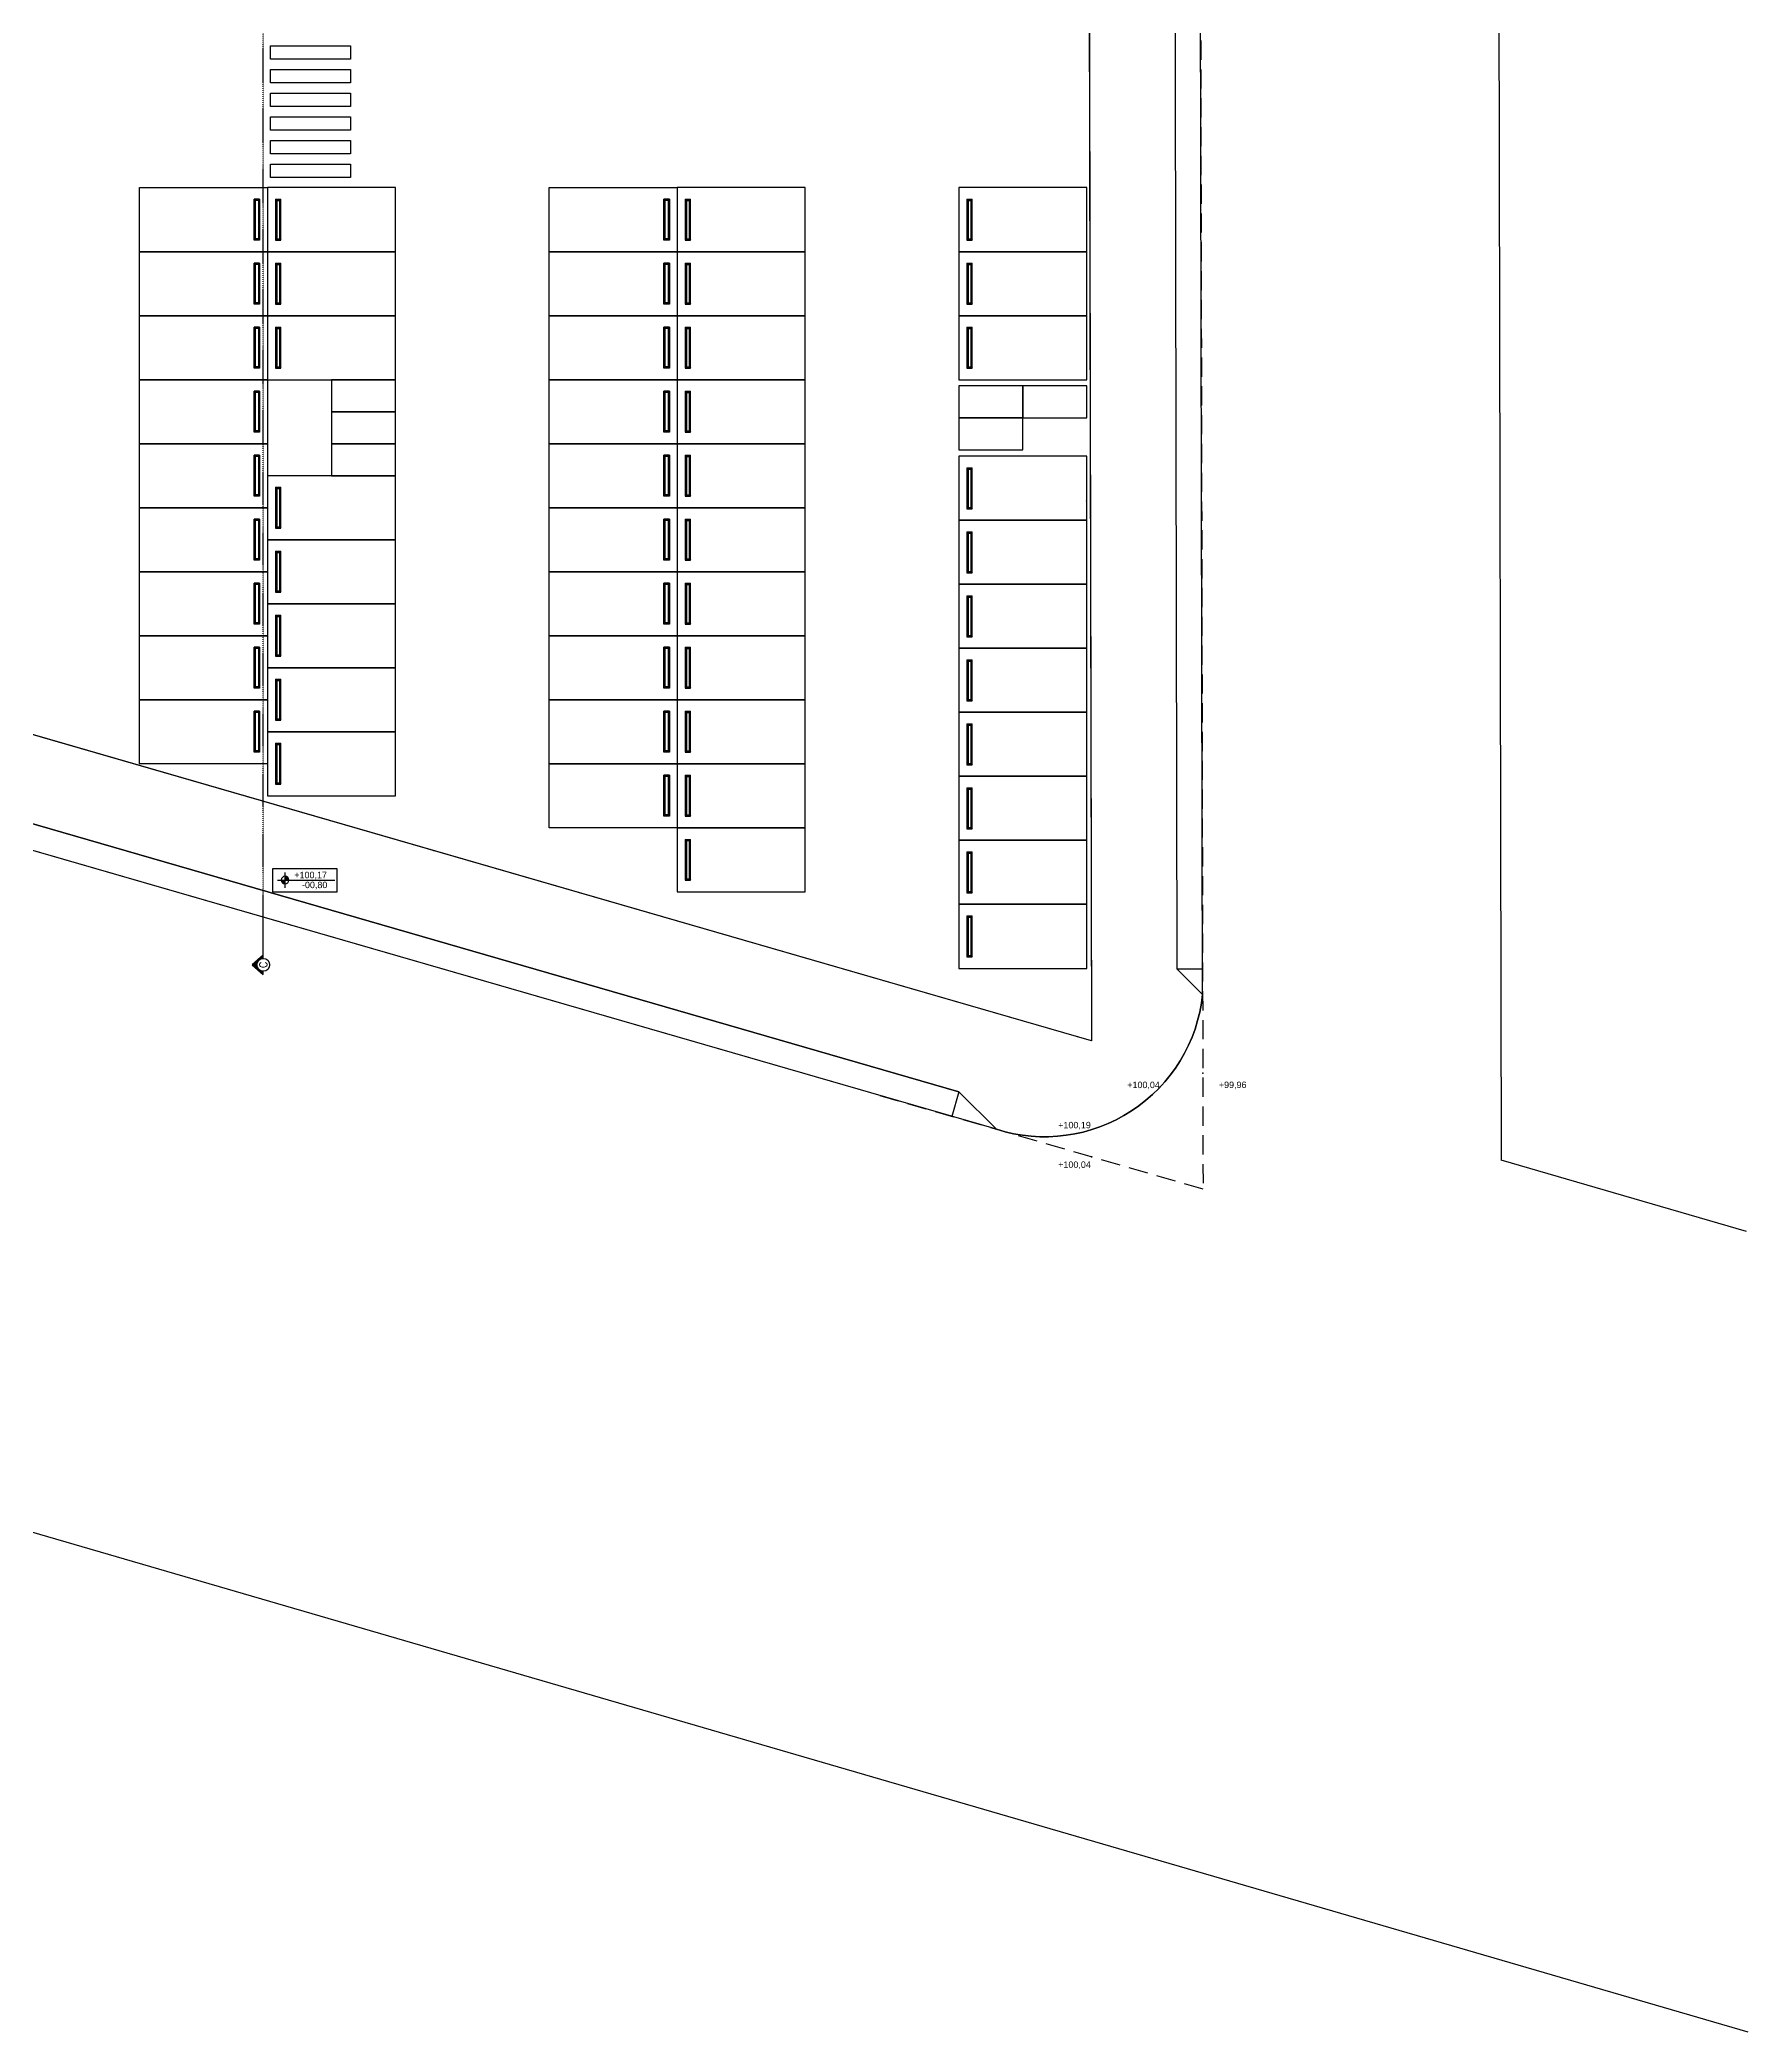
# Model space of a CAD drawing. Header units: millimetres. Extents: x 2698011 to 2856548, y 1019778 to 1210064.
# Drawn here: x 2786447 to 2853165, y 1033210 to 1111016 of the extents above; entities that cross this region are included whole.
import ezdxf
from ezdxf.enums import TextEntityAlignment as Align

# ---------------------------------------------------------------- set-up
doc = ezdxf.new("R2010")
doc.units = ezdxf.units.MM
doc.linetypes.add('DASHDOT2', pattern=[0.5, 0.25, -0.125, 0, -0.125])
doc.linetypes.add('HIDDEN', pattern=[0.375, 0.25, -0.125])
for name, color, linetype in [('.corte', 9, 'Continuous'), ('.signos y marcas', 9, 'Continuous'), ('Arq. Estacionamiento', 9, 'Continuous'), ('Arq. Niveles', 9, 'Continuous'), ('Capa PISOS', 9, 'Continuous'), ('LOTES', 9, 'Continuous'), ('piso', 9, 'Continuous'), ('Punto Cota', 9, 'Continuous')]:
    doc.layers.add(name, color=color, linetype=linetype)
doc.styles.add('BGOTHL', font='romans.shx')
doc.styles.add('Estilo1', font='simplex.shx', dxfattribs={"height": 0.15})

# ---------------------------------------------------------------- blocks, each defined once
blk = doc.blocks.new('A$C1FB93DB3')
at = {"layer": 'LOTES', "ltscale": 3}
for p, q in [((0, 0), (101.705, -9.696)), ((105.409, -0.432), (101.705, -9.696)), ((136.533, -3.399), (81.098, -142.019)), ((-5.115, -15.585), (95.514, -25.178)), ((95.514, -25.178), (62.542, -108.061))]:
    blk.add_line(p, q, dxfattribs=at)
at = {"layer": 'LOTES', "linetype": 'HIDDEN', "ltscale": 3}
for p, q in [((-9.024, -10.843), (101.699, -21.398)), ((101.699, -21.398), (65.376, -112.707))]:
    blk.add_line(p, q, dxfattribs=at)
blk = doc.blocks.new('*X97')
at = {"color": 0}
for p, q in [((-0.725, 0), (-0.725, 0.002)), ((-0.713, 0), (-0.713, 0.016)), ((-0.7, 0), (-0.7, 0.03)), ((-0.688, 0), (-0.688, 0.045)), ((-0.675, 0), (-0.675, 0.059)), ((-0.663, 0), (-0.663, 0.073)), ((-0.65, 0), (-0.65, 0.088)), ((-0.638, 0), (-0.638, 0.102)), ((-0.625, 0), (-0.625, 0.116)), ((-0.613, 0), (-0.613, 0.13)), ((-0.6, 0), (-0.6, 0.145)), ((-0.588, 0.078), (-0.588, 0.159)), ((-0.575, 0.109), (-0.575, 0.173)), ((-0.563, 0.132), (-0.563, 0.188)), ((-0.55, 0.15), (-0.55, 0.202)), ((-0.538, 0.165), (-0.538, 0.216)), ((-0.525, 0.179), (-0.525, 0.23)), ((-0.513, 0.19), (-0.513, 0.245)), ((-0.5, 0.2), (-0.5, 0.259)), ((-0.488, 0.209), (-0.488, 0.273)), ((-0.475, 0.217), (-0.475, 0.288)), ((-0.463, 0.223), (-0.463, 0.302)), ((-0.45, 0.229), (-0.45, 0.316)), ((-0.438, 0.234), (-0.438, 0.33)), ((-0.425, 0.238), (-0.425, 0.345)), ((-0.413, 0.242), (-0.413, 0.359)), ((-0.4, 0.245), (-0.4, 0.373)), ((-0.388, 0.247), (-0.388, 0.388)), ((-0.375, 0.249), (-0.375, 0.402)), ((-0.362, 0.25), (-0.362, 0.416)), ((-0.35, 0.25), (-0.35, 0.43)), ((-0.338, 0.25), (-0.338, 0.416)), ((-0.325, 0.249), (-0.325, 0.402)), ((-0.312, 0.247), (-0.312, 0.388)), ((-0.3, 0.245), (-0.3, 0.373)), ((-0.287, 0.242), (-0.287, 0.359)), ((-0.275, 0.238), (-0.275, 0.345)), ((-0.263, 0.234), (-0.263, 0.33)), ((-0.25, 0.229), (-0.25, 0.316)), ((-0.237, 0.223), (-0.237, 0.302)), ((-0.225, 0.217), (-0.225, 0.288)), ((-0.212, 0.209), (-0.212, 0.273)), ((-0.2, 0.2), (-0.2, 0.259)), ((-0.188, 0.19), (-0.188, 0.245)), ((-0.175, 0.179), (-0.175, 0.23)), ((-0.163, 0.165), (-0.163, 0.216)), ((-0.15, 0.15), (-0.15, 0.202)), ((-0.138, 0.132), (-0.138, 0.188)), ((-0.125, 0.109), (-0.125, 0.173)), ((-0.113, 0.078), (-0.113, 0.159)), ((-0.1, 0), (-0.1, 0.145)), ((-0.087, 0), (-0.087, 0.13)), ((-0.075, 0), (-0.075, 0.116)), ((-0.062, 0), (-0.062, 0.102)), ((-0.05, 0), (-0.05, 0.088)), ((-0.037, 0), (-0.037, 0.073)), ((-0.025, 0), (-0.025, 0.059)), ((-0.013, 0), (-0.013, 0.045)), ((0, 0), (0, 0.03)), ((0.013, 0), (0.013, 0.016)), ((0.025, 0), (0.025, 0.002))]:
    blk.add_line(p, q, dxfattribs=at)
blk = doc.blocks.new('CRT-DIRD')
at = {"color": 4}
for p, q in [((0.35, 0.43), (-0.027, 0)), ((-0.027, 0), (0.1, 0)), ((0.727, 0), (0.35, 0.43)), ((0.6, 0), (0.727, 0))]:
    blk.add_line(p, q, dxfattribs=at)
blk.add_circle((0.35, 0), 0.25, dxfattribs=at)
blk.add_blockref('*X97', (0.7, 0), dxfattribs=at)
at = {"color": 4, "style": 'BGOTHL'}
blk.add_attdef('CORTE', text='', height=0.3, dxfattribs=at).set_placement((0.35, -0.15), align=Align.CENTER)
blk = doc.blocks.new('NIVELLL')
at = {"layer": 'Arq. Niveles', "ltscale": 0.3}
h = blk.add_hatch(color=256, dxfattribs=at)
h.paths.add_polyline_path([(-1112.398, -99.276), (-1112.298, -99.276), (-1112.298, -99.176, 0.414214)])
h.paths.add_polyline_path([(-1112.198, -99.276), (-1112.298, -99.276), (-1112.298, -99.376, 0.414214)])
for p, q in [((-1112.498, -99.276), (-1110.998, -99.276)), ((-1112.298, -99.076), (-1112.298, -99.476))]:
    blk.add_line(p, q, dxfattribs=at)
blk.add_circle((-1112.298, -99.276), 0.1, dxfattribs=at)
blk = doc.blocks.new('tope')
at = {"layer": 'piso'}
for p, q in [((160.261, 220.746), (161.86, 220.746)), ((160.261, 220.746), (160.311, 220.696)), ((160.261, 220.746), (160.261, 220.533)), ((160.311, 220.583), (160.261, 220.533)), ((161.86, 220.533), (160.261, 220.533)), ((160.311, 220.696), (161.81, 220.696)), ((160.311, 220.696), (160.311, 220.583)), ((161.81, 220.583), (160.311, 220.583)), ((161.86, 220.746), (161.81, 220.696)), ((161.81, 220.696), (161.81, 220.583)), ((161.81, 220.583), (161.86, 220.533)), ((161.86, 220.746), (161.86, 220.533))]:
    blk.add_line(p, q, dxfattribs=at)
blk = doc.blocks.new('box')
at = {"layer": 'piso'}
blk.add_lwpolyline([(239.705, 265.382), (242.205, 265.382), (242.205, 260.382), (239.705, 260.382), (239.705, 265.382)], dxfattribs=at)
at = {"layer": 'Capa PISOS'}
blk.add_blockref('tope', (79.894, 44.326), dxfattribs=at)

msp = doc.modelspace()

# ---------------------------------------------------------------- linework, layer by layer
at = {"layer": '.corte', "linetype": 'DASHDOT2', "ltscale": 2}
msp.add_line((2795171.712, 1076752.517), (2795171.712, 1177360.659), dxfattribs=at)
at = {"layer": '.signos y marcas'}
msp.add_lwpolyline([(2795171.712, 1075269.183), (2795171.712, 1076752.517), (2795171.712, 1076752.517)], dxfattribs=at)
at = {"layer": 'Arq. Estacionamiento'}
for points in [[(2798573.623, 1110788.26), (2798573.623, 1110262.565), (2795452.553, 1110262.565), (2795452.553, 1110788.26)], [(2798573.623, 1109862.565), (2798573.623, 1109336.871), (2795452.553, 1109336.871), (2795452.553, 1109862.565)], [(2798573.623, 1108936.871), (2798573.623, 1108411.176), (2795452.553, 1108411.176), (2795452.553, 1108936.871)], [(2798573.623, 1108011.176), (2798573.623, 1107485.481), (2795452.553, 1107485.481), (2795452.553, 1108011.176)], [(2798573.623, 1107085.481), (2798573.623, 1106559.787), (2795452.553, 1106559.787), (2795452.553, 1107085.481)], [(2798573.623, 1106159.787), (2798573.623, 1105634.092), (2795452.553, 1105634.092), (2795452.553, 1106159.787)], [(2797841.501, 1097743.758), (2797841.501, 1096493.758), (2800341.501, 1096493.758), (2800341.501, 1097743.758)], [(2822341.496, 1097499.812), (2822341.496, 1096249.812), (2824841.496, 1096249.812), (2824841.496, 1097499.812)], [(2824841.496, 1097499.812), (2824841.496, 1096249.812), (2827341.496, 1096249.812), (2827341.496, 1097499.812)], [(2797841.501, 1096493.758), (2797841.501, 1095243.758), (2800341.501, 1095243.758), (2800341.501, 1096493.758)], [(2822341.496, 1096249.812), (2822341.496, 1094999.812), (2824841.496, 1094999.812), (2824841.496, 1096249.812)], [(2797841.501, 1095243.758), (2797841.501, 1093993.758), (2800341.501, 1093993.758), (2800341.501, 1095243.758)]]:
    msp.add_lwpolyline(points, close=True, dxfattribs=at)
at = {"layer": 'Arq. Niveles', "ltscale": 0.3}
msp.add_lwpolyline([(2798063.681, 1078642.226), (2795538.136, 1078642.226), (2795538.136, 1077741.038), (2798063.682, 1077741.038)], close=True, dxfattribs=at)
at = {"layer": 'piso'}
for p, q in [((2830857.858, 1074736.738), (2831857.856, 1074738.746)), ((2830857.858, 1074736.738), (2831859.872, 1073734.724)), ((2822341.495, 1069934.88), (2822063.643, 1068974.256))]:
    msp.add_line(p, q, dxfattribs=at)
for points in [[(2737475.849, 1169210.659), (2737475.849, 1177360.659), (2831651.799, 1177360.659), (2831688.902, 1158882.314), (2830690.92, 1157876.284), (2830857.858, 1074736.738), (2831859.872, 1073734.724, -0.475176929), (2823806.113, 1068470.262, -0.006909903)], [(2823806.114, 1068470.261), (2822341.495, 1069934.88), (2752341.5, 1090181.78), (2751534.056, 1089374.336), (2742927.605, 1091863.678, -0.367556282), (2737475.849, 1099243.767, 0.694452959)]]:
    msp.add_lwpolyline(points, format="xyb", dxfattribs=at)
for points in [[(2741825.849, 1173010.659), (2827310.525, 1173010.659), (2827513.494, 1071926.241), (2741825.849, 1096710.659), (2741825.849, 1173010.659)], [(2831688.902, 1158882.314), (2830690.92, 1157876.284), (2830857.858, 1074736.738), (2831859.872, 1073734.724), (2831688.902, 1158882.314)], [(2751534.056, 1089374.336), (2752341.5, 1090181.78), (2822341.495, 1069934.88), (2823806.113, 1068470.262), (2751534.056, 1089374.336)], [(2822341.495, 1069934.88), (2823806.113, 1068470.262)]]:
    msp.add_lwpolyline(points, dxfattribs=at)
msp.add_arc((2825688.642, 1074382.994, 100040), 6205.185, 252.33927383, 354.00322846, dxfattribs=at)
at = {"layer": 'Punto Cota', "lineweight": 9}
for p in [(2827322.358, 1093010.659, 100140), (2801825.849, 1079356.173, 100210), (2796255.959, 1076438.908, 100000), (2827513.494, 1071926.241, 100250)]:
    msp.add_point(p, dxfattribs=at)
at = {"layer": 'Punto Cota'}
for p in [(2831866.031, 1070667.307, 99960), (2827522.592, 1067395.302, 100040)]:
    msp.add_point(p, dxfattribs=at)

# ---------------------------------------------------------------- block references
at = {"layer": '.signos y marcas', "xscale": 1000, "yscale": 1000, "zscale": 1000, "rotation": 90}
msp.add_blockref('CRT-DIRD', (2795171.712, 1074542.607), dxfattribs=at).add_auto_attribs({'CORTE': 'C'})
at = {"yscale": 1000, "zscale": 1000}
for name, p, xscale, rotation in [('A$C1FB93DB3', (2843317.747, 1169430.057), 1000, 275.5607761118083), ('box', (2529959.875, 1344948.47), 1000, 270), ('box', (3060723.132, 1344948.47), -1000, 90), ('box', (2545959.875, 1344948.47), 1000, 270), ('box', (3076723.132, 1344948.47), -1000, 90), ('box', (3087723.132, 1344948.47), -1000, 90), ('box', (2529959.875, 1342448.47), 1000, 270), ('box', (3060723.132, 1342448.47), -1000, 90), ('box', (2545959.875, 1342448.47), 1000, 270), ('box', (3076723.132, 1342448.47), -1000, 90), ('box', (3087723.132, 1342448.47), -1000, 90), ('box', (2529959.865, 1339948.47), 1000, 270), ('box', (3060723.143, 1339948.47), -1000, 90), ('box', (2545959.865, 1339948.47), 1000, 270), ('box', (3076723.143, 1339948.47), -1000, 90), ('box', (3087723.143, 1339948.47), -1000, 90), ('box', (2529959.874, 1337448.47), 1000, 270), ('box', (2545959.873, 1337448.47), 1000, 270), ('box', (3076723.134, 1337448.47), -1000, 90), ('box', (2529959.874, 1334948.47), 1000, 270), ('box', (2545959.873, 1334948.47), 1000, 270), ('box', (3076723.134, 1334948.47), -1000, 90), ('box', (3087723.124, 1334460.579), -1000, 90), ('box', (3060723.132, 1333698.471), -1000, 90), ('box', (2529959.863, 1332448.47), 1000, 270), ('box', (2545959.863, 1332448.47), 1000, 270), ('box', (3076723.144, 1332448.47), -1000, 90), ('box', (3087723.124, 1331960.579), -1000, 90), ('box', (3060723.132, 1331198.471), -1000, 90), ('box', (2529959.862, 1329948.47), 1000, 270), ('box', (2545959.862, 1329948.47), 1000, 270), ('box', (3076723.145, 1329948.47), -1000, 90), ('box', (3087723.135, 1329460.579), -1000, 90), ('box', (3060723.143, 1328698.471), -1000, 90), ('box', (2529959.862, 1327448.47), 1000, 270), ('box', (2545959.862, 1327448.47), 1000, 270), ('box', (3076723.145, 1327448.47), -1000, 90), ('box', (3087723.123, 1326960.579), -1000, 90), ('box', (3060723.143, 1326198.471), -1000, 90), ('box', (2529959.862, 1324948.47), 1000, 270), ('box', (2545959.862, 1324948.47), 1000, 270), ('box', (3076723.146, 1324948.47), -1000, 90), ('box', (3087723.133, 1324460.579), -1000, 90), ('box', (3060723.153, 1323698.471), -1000, 90), ('box', (2545959.862, 1322448.47), 1000, 270), ('box', (3076723.146, 1322448.47), -1000, 90), ('box', (3087723.121, 1321960.579), -1000, 90), ('box', (3076723.147, 1319948.47), -1000, 90), ('box', (3087723.131, 1319460.579), -1000, 90), ('box', (3087723.119, 1316960.579), -1000, 90)]:
    msp.add_blockref(name, p, dxfattribs=dict(at, xscale=xscale, rotation=rotation))
at = {"layer": 'Arq. Niveles', "xscale": -1499.999999999998, "yscale": 1499.999999999998, "zscale": 1499.999999999998, "rotation": 179.9999910984708}
msp.add_blockref('NIVELLL', (4464470.576, 929287.862), dxfattribs=at)

# ---------------------------------------------------------------- texts
at = {"layer": 'Arq. Niveles', "char_height": 250, "width": 1800, "attachment_point": 3, "rotation": 0.0000089, "style": 'Estilo1'}
for s, insert in [('{\\fArial|b0|i0|c0|p34;+100,17}', (2797659.007, 1078525.631, -6651.597)), ('{\\fArial|b0|i0|c0|p34;-00,80}', (2797675.153, 1078137.199, -6651.597)), ('{\\fArial|b0|i0|c0|p34;+100,04}', (2830188.017, 1070327.86)), ('{\\fArial|b0|i0|c0|p34;+99,96}', (2833571.798, 1070331.198)), ('{\\fArial|b0|i0|c0|p34;+100,19}', (2827491.862, 1068759.419)), ('{\\fArial|b0|i0|c0|p34;+100,04}', (2827491.862, 1067213.342))]:
    msp.add_mtext(s, dxfattribs=dict(at, insert=insert))

doc.saveas('drawing.dxf')
